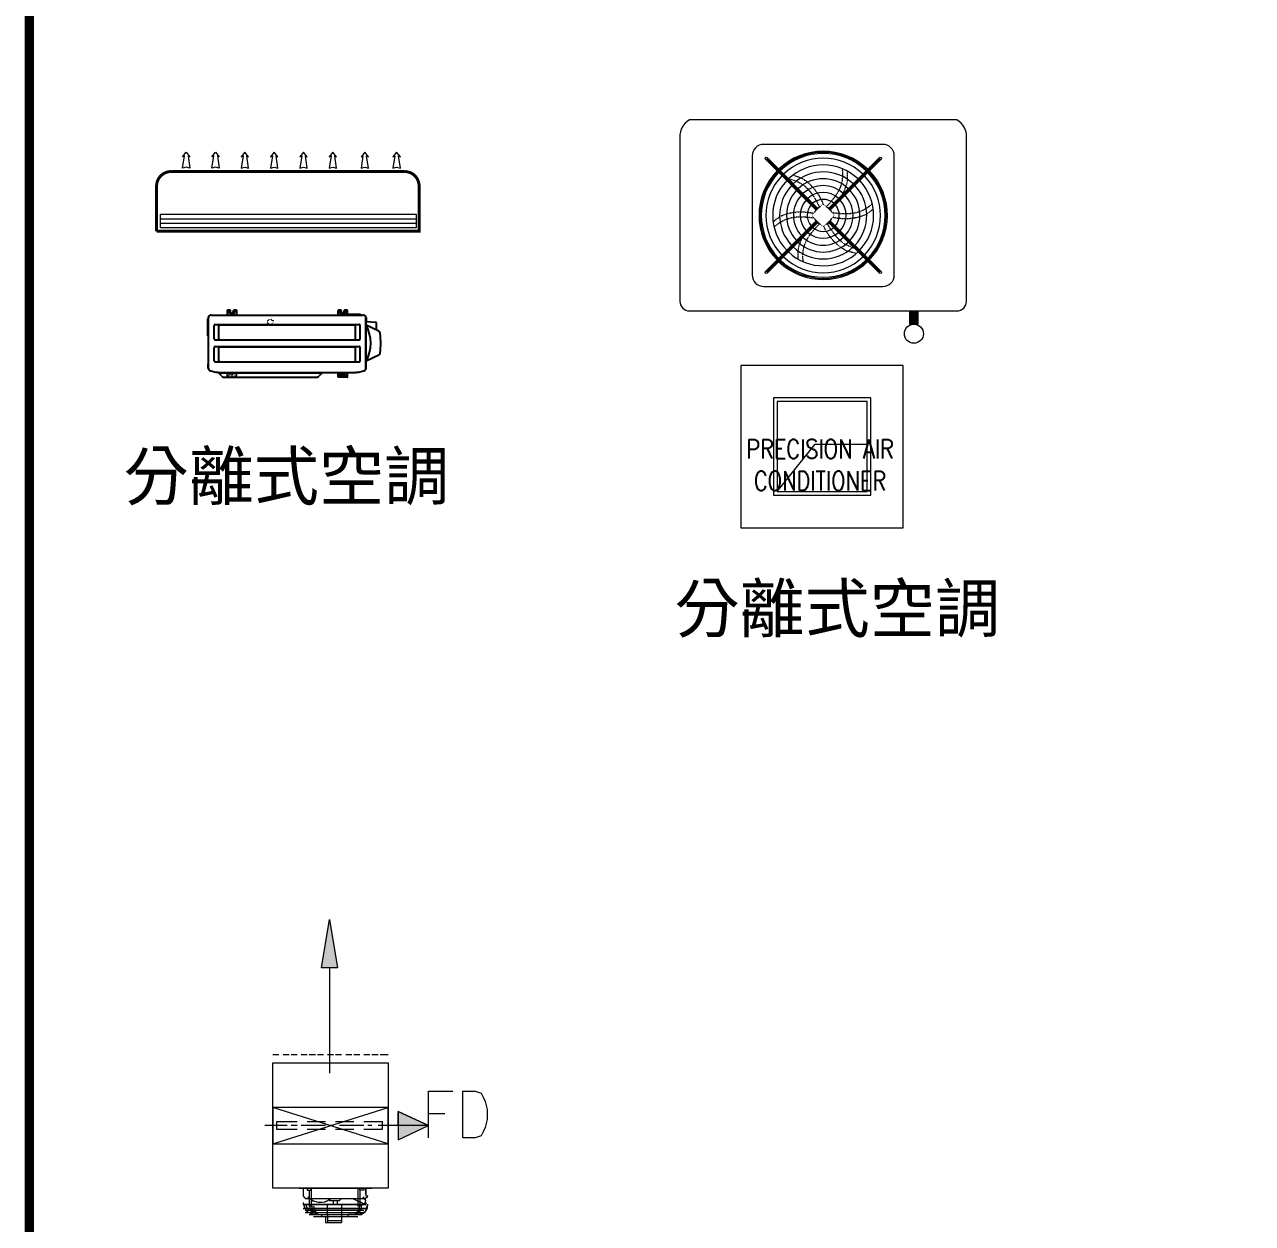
# Model space of a CAD drawing. Header units: millimetres. Extents: x -69706 to 52883, y -6882 to 68885.
# Drawn here: x 22467 to 28894, y 22553 to 28831 of the extents above; entities that cross this region are included whole.
import ezdxf

# ---------------------------------------------------------------- set-up
doc = ezdxf.new("R2010")
doc.units = ezdxf.units.MM
doc.linetypes.add('DASHDOT', pattern=[1, 0.5, -0.25, 0, -0.25])
doc.linetypes.add('DOT', pattern=[0.25, 0, -0.25])
for name, color, linetype, lineweight in [('M-HVAC REF. PIPE', 6, 'Continuous', 20), ('M-HVAC-DX type Constant temp. and humidity AHU', 7, 'Continuous', 20), ('M-HVAC-ELEVA', 4, 'Continuous', 20), ('M-HVAC-EQ', 1, 'Continuous', 13), ('M-HVAC-SPLIT TYPE AC', 7, 'Continuous', 20)]:
    doc.layers.add(name, color=color, linetype=linetype, lineweight=lineweight)
doc.layers.add('M-HVAC-TEXT', color=7, linetype='Continuous')
doc.layers.add('暖-设备-空调箱', color=80, linetype='Continuous')
doc.styles.get("Standard").update_dxf_attribs({"font": 'arial.ttf'})
doc.styles.add('XREF1$0$RomanS', font='romans.shx')

# ---------------------------------------------------------------- blocks, each defined once
blk = doc.blocks.new('50-72')
at = {"layer": '暖-设备-空调箱', "linetype": 'Continuous'}
for p, q in [((-398, 0), (-355, 0)), ((-397.1, 0), (397.1, 0)), ((-314.5, 23), (-314.5, 0)), ((-298, 25), (-312.5, 25)), ((-312, 18.31402), (-312, 0)), ((-309.80005, 20.49994), (-303.20003, 20.49994)), ((-301.00003, 13.49994), (-301.00003, 18.29994)), ((-296, 15), (-296, 23)), ((-287.00003, 3.49994), (-291.00003, 3.49994)), ((-282, 15), (-282, 23)), ((-265.5, 25), (-280, 25)), ((-277.00003, 13.49994), (-277.00003, 18.29994)), ((-268.2, 20.49994), (-274.80003, 20.49994)), ((-266, 0), (-266, 18.29994)), ((-263.5, 0), (-263.5, 23)), ((265.5, 23), (265.5, 0)), ((282, 25), (267.5, 25)), ((268, 18.31402), (268, 0)), ((268.6, 0), (398, 0)), ((270.19995, 20.49994), (276.79997, 20.49994)), ((278.99997, 13.49994), (278.99997, 18.29994)), ((280.4, 0), (284.4, 4)), ((284, 15), (284, 23)), ((284.4, 4), (384, 4)), ((298, 15), (298, 23)), ((314.5, 25), (300, 25)), ((302.99997, 13.49994), (302.99997, 18.29994)), ((311.8, 20.49994), (305.19997, 20.49994)), ((314, 4), (314, 18.29994)), ((316.5, 4), (316.5, 23)), ((384, 4), (388, 0)), ((-415, -18.75), (-413, -18.75)), ((-415, -108.75), (-415, -18.75)), ((-413, -15), (-413, -254.5)), ((-413, -108.75), (-413, -18.75)), ((-412.1, -277.88294), (-412.1, -15)), ((-382.1, -125), (-382.1, -55)), ((-377.10164, -50.08196), (-357.1, -50.5)), ((-377.1, -50), (377.1, -50)), ((-358, -124.5), (-358, -55.5)), ((-353, -50.5), (353, -50.5)), ((377.10164, -50.08196), (357.1, -50.5)), ((358, -124.5), (358, -55.5)), ((382.1, -125), (382.1, -55)), ((413, -34.5), (412, -34.5)), ((412, -260), (412, -34.5)), ((412.1, -277.88294), (412.1, -15)), ((413, -32.5), (412.1, -33.085)), ((413, -15), (413, -32.5)), ((467.5, -39.26813), (413, -34.5)), ((413, -260), (413, -34.5)), ((478.98506, -84.90589), (413, -53.5)), ((467.5, -79.43952), (467.5, -39.26813)), ((-415, -108.75), (-413, -108.75)), ((-382.1, -240), (-382.1, -170)), ((-377.10164, -129.91803), (-357.1, -129.5)), ((-377.10164, -165.08196), (-357.1, -165.5)), ((-377.1, -130), (377.1, -130)), ((-377.1, -165), (377.1, -165)), ((-358, -239.5), (-358, -170.5)), ((-353, -129.5), (353, -129.5)), ((-353, -165.5), (353, -165.5)), ((357.1, -129.5), (377.10164, -129.91803)), ((377.10164, -165.08196), (357.1, -165.5)), ((358, -239.5), (358, -170.5)), ((382.1, -240), (382.1, -170)), ((-413, -253.9), (-412.1, -253.9)), ((-413, -254.5), (-412.1, -254.5)), ((-413, -255), (-412.1, -255)), ((-413, -277.70294), (-413, -255)), ((-413, -255.7), (-412.1, -255.7)), ((-377.10164, -244.91803), (-357.1, -244.5)), ((-377.1, -245), (377.1, -245)), ((-353, -244.5), (353, -244.5)), ((357.1, -244.5), (377.10164, -244.91803)), ((478.98506, -209.59411), (413, -241)), ((-400.94175, -292.41165), (-372.70967, -298.05806)), ((-400.04175, -292.59165), (-372.70967, -298.05806)), ((-358, -300), (182, -300)), ((-358, -301.84018), (-358, -300)), ((-357.76674, -303), (181.76673, -303)), ((-343.95141, -318.45345), (-357.21982, -303.8582)), ((-353.09805, -300), (353.09805, -300)), ((-353.09805, -300), (353.09805, -300)), ((130.23821, -300), (180.37018, -300)), ((181.21982, -303.8582), (167.9514, -318.45345)), ((182, -301.84018), (182, -300)), ((265.5, -300), (265.5, -323)), ((268.00002, -300), (268.00002, -318.29993)), ((270.20002, -320.49993), (276.80004, -320.49993)), ((279.00004, -313.49993), (279.00004, -318.29993)), ((303.00004, -313.49993), (303.00004, -318.29993)), ((311.80006, -320.49993), (305.20004, -320.49993)), ((314.00002, -318.31401), (314.00002, -300)), ((316.5, -323), (316.5, -300)), ((372.70966, -298.05806), (400.94174, -292.41165)), ((372.70966, -298.05806), (400.04174, -292.59165)), ((413, -260), (412, -260)), ((412.3, -277.70294), (412.3, -262)), ((413, -277.70294), (413, -262)), ((-329.15261, -325), (153.1526, -325)), ((314.5, -325), (267.5, -325))]:
    blk.add_line(p, q, dxfattribs=at)
at = {"layer": '暖-设备-空调箱', "linetype": 'DOT'}
for p, q in [((-309.80005, 19.29994), (-303.20003, 19.29994)), ((-302.20003, 13.49994), (-302.20003, 18.29994)), ((-275.80003, 13.49994), (-275.80003, 18.29994)), ((-268.2, 19.29994), (-274.80003, 19.29994)), ((-314.5, -300), (-314.5, -323)), ((-311.99998, -300), (-311.99998, -318.29993)), ((-309.79998, -320.49993), (-303.19996, -320.49993)), ((-300.99996, -313.49993), (-300.99996, -318.29993)), ((-276.99996, -313.49993), (-276.99996, -318.29993)), ((-268.19994, -320.49993), (-274.79996, -320.49993)), ((-265.99998, -318.31401), (-265.99998, -300)), ((-263.5, -323), (-263.5, -300)), ((-298.00003, -325), (-312.5, -325)), ((-265.5, -325), (-280.00003, -325))]:
    blk.add_line(p, q, dxfattribs=at)
for centre, radius in [((-88.29959, -36), 14.5), ((-289.00003, -315), 5.60121)]:
    blk.add_circle(centre, radius, dxfattribs=at)
at = {"layer": '暖-设备-空调箱', "linetype": 'Continuous'}
blk.add_circle((291.00002, -315), 5.60121, dxfattribs=at)
for centre, radius, start, end in [((-398, -15), 15, 90, 180), ((-397.1, -15), 15, 90, 180), ((-312.5, 23), 2, 90, 180), ((-309.80005, 18.29994), 2.2, 90, 180), ((-303.20003, 18.29994), 2.2, 0, 90), ((-291.00003, 13.49994), 10, 180, 270), ((-298, 23), 2, 0, 90), ((-289, 15), 7, 180, 0), ((-287.00003, 13.49994), 10, 270, 0), ((-280, 23), 2, 90, 180), ((-274.80003, 18.29994), 2.2, 90, 180), ((-268.2, 18.29994), 2.2, 0, 90), ((-265.5, 23), 2, 0, 90), ((267.5, 23), 2, 90, 180), ((270.19995, 18.29994), 2.2, 90, 180), ((276.79997, 18.29994), 2.2, 0, 90), ((288.99997, 13.49994), 10, 180, 251.803904), ((282, 23), 2, 0, 90), ((291, 15), 7, 180, 0), ((292.99997, 13.49994), 10, 288.196096, 0), ((300, 23), 2, 90, 180), ((305.19997, 18.29994), 2.2, 90, 180), ((311.8, 18.29994), 2.2, 0, 90), ((314.5, 23), 2, 0, 90), ((397.1, -15), 15, 0, 90), ((398, -15), 15, 0, 90), ((-377.1, -55), 5, 90, 180), ((-353, -55.5), 5, 90, 180), ((353, -55.5), 5, 0, 90), ((377.1, -55), 5, 0, 90), ((249.71875, -147.25), 188.28125, 330.137166, 29.862834), ((-377.1, -125), 5, 180, 270), ((-353, -124.5), 5, 180, 270), ((353, -124.5), 5, 270, 0), ((377.1, -125), 5, 270, 0), ((472.53866, -98.45003), 15, 5.774787, 64.547677), ((-10, -147.25), 500, 354.225213, 5.774787), ((-377.1, -170), 5, 90, 180), ((-353, -170.5), 5, 90, 180), ((353, -170.5), 5, 0, 90), ((377.1, -170), 5, 0, 90), ((-377.1, -240), 5, 180, 270), ((-353, -239.5), 5, 180, 270), ((353, -239.5), 5, 270, 0), ((377.1, -240), 5, 270, 0), ((472.53866, -196.04996), 15, 295.452323, 354.225213), ((-398, -277.70294), 15, 180, 258.690068), ((-397.1, -277.88294), 15, 180, 258.690068), ((-353.09805, -200), 100, 258.690068, 270), ((-353.09805, -200), 100, 258.690068, 270), ((-355, -301.84018), 3, 180, 222.273689), ((-329.15261, -305), 20, 222.273689, 270), ((153.1526, -305), 20, 270, 317.726311), ((179, -301.84018), 3, 317.726311, 0), ((270.20002, -318.29993), 2.2, 180, 270), ((276.80004, -318.29993), 2.2, 270, 0), ((289.00004, -313.49993), 10, 78.463305, 180), ((293.00004, -313.49993), 10, 0, 101.537223), ((305.20004, -318.29993), 2.2, 180, 270), ((311.80006, -318.29993), 2.2, 270, 0), ((353.09805, -200), 100, 270, 281.309932), ((353.09805, -200), 100, 270, 281.309932), ((397.1, -277.88294), 15, 281.309932, 0), ((398, -277.70294), 15, 281.309932, 0), ((267.5, -323), 2, 180, 270), ((314.5, -323), 2, 270, 0)]:
    blk.add_arc(centre, radius, start, end, dxfattribs=at)
at = {"layer": '暖-设备-空调箱', "linetype": 'DOT'}
for centre, radius, start, end in [((-309.80005, 18.29994), 1, 90, 180), ((-303.20003, 18.29994), 1, 0, 90), ((-274.80003, 18.29994), 1, 90, 180), ((-268.2, 18.29994), 1, 0, 90), ((-309.79998, -318.29993), 2.2, 180, 270), ((-303.19996, -318.29993), 2.2, 270, 0), ((-290.99996, -313.49993), 10, 78.463305, 180), ((-286.99996, -313.49993), 10, 0, 101.537223), ((-274.79996, -318.29993), 2.2, 180, 270), ((-268.19994, -318.29993), 2.2, 270, 0), ((-312.5, -323), 2, 180, 270), ((-265.5, -323), 2, 270, 0)]:
    blk.add_arc(centre, radius, start, end, dxfattribs=at)
blk = doc.blocks.new('Split Type Air conditioner - IDU')
at = {"layer": 'M-HVAC-SPLIT TYPE AC', "color": 150}
for p, q in [((-54.2, 917.9), (-220.9, 751.2)), ((-220.9, 751.2), (751.2, -220.9)), ((751.2, -220.9), (917.9, -54.2))]:
    blk.add_line(p, q, dxfattribs=at)
at = {"layer": 'M-HVAC-SPLIT TYPE AC', "color": 3}
for p, q in [((54.4, 917.9), (917.9, 54.4)), ((82.5, 915.5), (134.2, 953.4)), ((99.7, 905.1), (82.5, 915.5)), ((110, 887.9), (99.7, 905.1)), ((147.9, 939.6), (110, 887.9)), ((123.8, 956.8), (154.8, 960.2)), ((134.2, 953.4), (123.8, 956.8)), ((151.4, 929.2), (147.9, 939.6)), ((154.8, 960.2), (151.4, 929.2)), ((241.9, 838.8), (272.9, 842.2)), ((252.2, 835.3), (241.9, 838.8)), ((272.9, 842.2), (269.4, 811.2)), ((200.5, 797.4), (252.2, 835.3)), ((217.7, 787.1), (200.5, 797.4)), ((228.1, 769.9), (217.7, 787.1)), ((266, 821.5), (228.1, 769.9)), ((269.4, 811.2), (266, 821.5)), ((318.5, 679.4), (370.2, 717.3)), ((359.9, 720.7), (390.9, 724.2)), ((370.2, 717.3), (359.9, 720.7)), ((390.9, 724.2), (387.5, 693.2)), ((335.8, 669.1), (318.5, 679.4)), ((346.1, 651.8), (335.8, 669.1)), ((384, 703.5), (346.1, 651.8)), ((387.5, 693.2), (384, 703.5)), ((427.1, 570.9), (478.7, 608.8)), ((492.5, 595), (454.6, 543.3)), ((468.4, 612.2), (499.4, 615.7)), ((478.7, 608.8), (468.4, 612.2)), ((496, 584.7), (492.5, 595)), ((499.4, 615.7), (496, 584.7)), ((444.3, 560.5), (427.1, 570.9)), ((454.6, 543.3), (444.3, 560.5)), ((535.6, 462.4), (587.3, 500.3)), ((552.8, 452), (535.6, 462.4)), ((563.1, 434.8), (552.8, 452)), ((601, 486.5), (563.1, 434.8)), ((576.9, 503.7), (607.9, 507.1)), ((587.3, 500.3), (576.9, 503.7)), ((604.5, 476.1), (601, 486.5)), ((607.9, 507.1), (604.5, 476.1)), ((644.1, 353.8), (695.8, 391.7)), ((685.5, 395.2), (716.5, 398.6)), ((695.8, 391.7), (685.5, 395.2)), ((716.5, 398.6), (713, 367.6)), ((661.3, 343.5), (644.1, 353.8)), ((671.7, 326.3), (661.3, 343.5)), ((709.6, 378), (671.7, 326.3)), ((713, 367.6), (709.6, 378)), ((804.3, 283.2), (752.6, 245.3)), ((780.2, 217.7), (818.1, 269.4)), ((825, 290.1), (794, 286.7)), ((794, 286.7), (804.3, 283.2)), ((818.1, 269.4), (821.5, 259.1)), ((821.5, 259.1), (825, 290.1)), ((752.6, 245.3), (769.9, 235)), ((769.9, 235), (780.2, 217.7)), ((912.8, 174.7), (861.1, 136.8)), ((861.1, 136.8), (878.4, 126.5)), ((888.7, 109.2), (926.6, 160.9)), ((933.5, 181.6), (902.5, 178.1)), ((902.5, 178.1), (912.8, 174.7)), ((926.6, 160.9), (930.1, 150.6)), ((930.1, 150.6), (933.5, 181.6)), ((878.4, 126.5), (888.7, 109.2))]:
    blk.add_line(p, q, dxfattribs=at)
at = {"layer": 'M-HVAC-SPLIT TYPE AC', "color": 150, "ltscale": 4}
for p, q in [((-146.6, 803.7), (-197.3, 753.1)), ((782.9, -160.2), (-163.8, 786.5)), ((800.1, -143), (-146.6, 803.7)), ((-197.3, 753.1), (749.5, -193.7)), ((766.4, -176.8), (-180.4, 769.9)), ((749.5, -193.7), (800.1, -143))]:
    blk.add_line(p, q, dxfattribs=at)
at = {"layer": 'M-HVAC-SPLIT TYPE AC', "color": 150, "ltscale": 4, "const_width": 15.6}
for points in [[(-54.2, 917.9), (-220.9, 751.2), (751.2, -220.9)], [(54.4, 917.9), (44.1, 926.5), (31.8, 933.5), (19.9, 937.8), (7.4, 940), (-7.1, 940), (-19.2, 937.9), (-32.5, 933.1), (-43.7, 926.6), (-54.2, 917.9)], [(917.9, 54.4), (926.5, 44.1), (933.5, 31.8), (937.8, 19.9), (940, 7.4), (940, -7.1), (937.9, -19.2), (933.1, -32.5), (926.6, -43.7), (917.9, -54.2)], [(751.2, -220.9), (917.9, -54.2)]]:
    blk.add_lwpolyline(points, dxfattribs=at)
at = {"layer": 'M-HVAC-SPLIT TYPE AC', "color": 3, "ltscale": 4, "const_width": 15.6}
blk.add_lwpolyline([(917.9, 54.4), (54.4, 917.9)], dxfattribs=at)
blk = doc.blocks.new('BOTTOM DISCHARGE')
at = {"layer": 'M-HVAC-DX type Constant temp. and humidity AHU', "color": 3}
for points in [[(850, -425), (850, 425), (0, 425), (0, -425)], [(680, -255), (680, 255), (170, 255), (170, -255)], [(660, -235), (660, 235), (190, 235), (190, -235)]]:
    blk.add_lwpolyline(points, close=True, dxfattribs=at)
blk.add_lwpolyline([(190, 235), (437.5, 36), (437.5, -235)], dxfattribs=at)
blk = doc.blocks.new('ZyNfSwj6')
at = {"layer": 'M-HVAC REF. PIPE', "color": 3}
blk.add_circle((-159.7, 60.3, -13305.4), 50, dxfattribs=at)
at = {"layer": 'M-HVAC-DX type Constant temp. and humidity AHU', "color": 3}
for p, q in [((165.8, 837.7), (433.6, 569.9)), ((754.2, 837.7), (486.4, 569.9)), ((157.3, 829.2), (425.1, 561.4)), ((164.2, 828), (428, 564.3)), ((167, 830.8), (430.7, 567)), ((753, 830.8), (489.3, 567)), ((755.8, 828), (492, 564.3)), ((762.7, 829.2), (494.9, 561.4)), ((425.1, 508.6), (157.3, 240.8)), ((428, 505.7), (164.2, 242)), ((433.6, 500.1), (165.8, 232.3)), ((430.7, 503), (167, 239.2)), ((486.4, 500.1), (754.2, 232.3)), ((489.3, 503), (753, 239.2)), ((492, 505.7), (755.8, 242)), ((494.9, 508.6), (762.7, 240.8))]:
    blk.add_line(p, q, dxfattribs=at)
for points in [[(10, -215), (870, -215, 0.284483), (960, -165), (960, 1235, 0.284483), (870, 1285), (10, 1285, 0.414214), (-40, 1235), (-40, -165, 0.414214)], [(148, 163), (772, 163, 0.414214), (832, 223), (832, 847, 0.414214), (772, 907), (148, 907, 0.414214), (88, 847), (88, 223, 0.414214)]]:
    blk.add_lwpolyline(points, format="xyb", close=True, dxfattribs=at)
at = {"layer": 'M-HVAC-DX type Constant temp. and humidity AHU', "color": 3, "linetype": 'DASHDOT'}
for points in [[(399.3, 791.9), (416.4, 771.8), (423.9, 760.1)], [(427.2, 797), (440.7, 780.1), (457, 756.6), (466.5, 731.3), (473.5, 704.6), (477.7, 676.4), (478.9, 647), (477, 616.3), (471.7, 584.5)], [(423.9, 760.1), (430.7, 749.4), (441.2, 726.1), (448.1, 701.5), (451.8, 675.3), (452.7, 647.1), (451.1, 616.6), (447.2, 583.5)], [(650.4, 711), (643.2, 685.6), (632.7, 661.2), (619.1, 639.5), (602.6, 620), (582.9, 602.3), (560.1, 585.8), (533.9, 570.2), (504.3, 554.8)], [(230.5, 665.5), (258, 666.2), (286.5, 664.9), (312.4, 657.1), (337.9, 646.4), (342.7, 643.8)], [(670.1, 690.7), (663.7, 670), (653.3, 643.5), (637.7, 621.4), (619.3, 600.7), (598.3, 581.5), (574.6, 564), (548.1, 548.5), (518.8, 535.1)], [(217.8, 640.2), (249.8, 641.8), (276.3, 639.6), (301.2, 633.8), (325, 624.4), (348.1, 611.5), (371, 595.1), (394.2, 575.3), (418.3, 552.2)], [(355.6, 636.7), (362.8, 632.7), (370.1, 627.6)], [(261.9, 366.5), (266.8, 387.6), (275.3, 414.9), (289.4, 438), (306.2, 459.9), (325.8, 480.5), (348.2, 499.6), (373.6, 516.9), (401.9, 532.4)], [(704.5, 435.4), (670.2, 433.6), (643.7, 435.8), (618.8, 441.6), (595, 451), (571.9, 464), (549, 480.4), (525.8, 500.1), (505.3, 519)], [(287.9, 371.3), (288.3, 373.5), (297.2, 398.6), (309.1, 421.2), (324.2, 441.8), (342.6, 460.9), (364.3, 478.9), (389.3, 496.4), (417.8, 513.7)], [(493.4, 272.5), (479.8, 289.4), (463.5, 312.8), (454, 338.1), (447.1, 364.9), (442.9, 393), (441.7, 422.5), (443.6, 453.1), (448.9, 484.9)], [(521.2, 277.5), (504.1, 297.6), (489.8, 320.1), (479.4, 343.4), (472.4, 368), (468.7, 394.2), (467.9, 422.4), (469.5, 452.8), (473.3, 486)], [(549.9, 447.8), (533.1, 459.6), (530.4, 461.9)], [(692.5, 410), (662, 409.2), (633.5, 410.5), (607.6, 418.3), (582.1, 429), (565.2, 438.3)]]:
    blk.add_lwpolyline(points, dxfattribs=at)
at = {"layer": 'M-HVAC-DX type Constant temp. and humidity AHU', "color": 3, "const_width": 2.4}
blk.add_lwpolyline([(451.5, 587.8), (407.2, 543.5, 0.414214), (407.2, 526.5), (451.5, 482.2, 0.414214), (468.5, 482.2), (512.8, 526.5, 0.414214), (512.8, 543.5), (468.5, 587.8, 0.414214)], format="xyb", close=True, dxfattribs=at)
at = {"layer": 'M-HVAC-DX type Constant temp. and humidity AHU', "color": 3}
for centre in [(161.6, 833.4), (758.4, 833.4), (161.6, 236.6), (758.4, 236.6)]:
    blk.add_circle(centre, 6, dxfattribs=at)
for radius, start, end in [(336, 46.02319, 133.97681), (330, 46.0418, 133.9582), (324, 46.06109, 133.93891), (336, 134.67259, 135.32741), (300, 46.14599, 133.85401), (264, 46.30229, 133.69771), (336, 44.67259, 45.32741), (336, 136.02319, 313.97681), (330, 136.0418, 223.9582), (324, 136.06109, 223.93891), (300, 136.14599, 223.85401), (264, 136.30229, 313.69771), (330, 134.66664, 135.33336), (324, 134.66047, 135.33953), (300, 134.6333, 135.3667), (264, 134.5833, 135.4167), (228, 46.50796, 133.49204), (192, 46.79078, 133.20922), (264, 44.5833, 45.4167), (264, 316.30229, 43.69771), (300, 44.6333, 45.3667), (300, 316.14599, 43.85401), (324, 44.66047, 45.33953), (330, 44.66664, 45.33336), (324, 316.06109, 43.93891), (330, 316.0418, 43.9582), (336, 316.02319, 43.97681), (228, 136.50796, 223.49204), (192, 136.79078, 223.20922), (228, 134.5175, 135.4825), (228, 226.50796, 43.49204), (192, 134.42703, 135.57297), (156, 134.2948, 135.7052), (156, 47.20423, 132.79577), (120, 47.86598, 132.13402), (156, 44.2948, 45.7052), (192, 44.42703, 45.57297), (192, 316.79078, 43.20922), (228, 44.5175, 45.4825), (156, 137.20423, 222.79577), (120, 137.86598, 222.13402), (120, 134.08323, 135.91677), (84, 139.09604, 220.90396), (84, 133.69027, 136.30973), (84, 49.09604, 130.90396), (48, 109.43675, 127.81924), (48, 52.18076, 70.56325), (84, 43.69027, 46.30973), (84, 319.09604, 40.90396), (120, 44.08323, 45.91677), (120, 317.86598, 42.13402), (156, 317.20423, 42.79577), (48, 142.18076, 160.56325), (48, 199.43675, 250.56325), (48, 132.70756, 137.29244), (48, 42.70756, 47.29244), (48, 19.43675, 37.81924), (48, 322.18076, 340.56325), (120, 224.08323, 225.91677), (84, 223.69027, 226.30973), (84, 229.09604, 310.90396), (48, 289.43675, 307.81924), (48, 312.70756, 317.29244), (84, 313.69027, 316.30973), (120, 314.08323, 315.91677), (192, 224.42703, 225.57297), (192, 226.79078, 313.20922), (156, 224.2948, 225.7052), (156, 227.20423, 312.79577), (120, 227.86598, 312.13402), (156, 314.2948, 315.7052), (192, 314.42703, 315.57297), (300, 224.6333, 225.3667), (228, 224.5175, 225.4825), (264, 314.5833, 315.4167), (300, 314.6333, 315.3667), (330, 224.66664, 225.33336), (324, 224.66047, 225.33953), (330, 226.0418, 313.9582), (324, 226.06109, 313.93891), (300, 226.14599, 313.85401), (324, 314.66047, 315.33953), (330, 314.66664, 315.33336), (336, 314.67259, 315.32741)]:
    blk.add_arc((460, 535), radius, start, end, dxfattribs=at)
at = {"layer": 'M-HVAC-EQ', "color": 1, "ltscale": 50, "const_width": 50}
blk.add_lwpolyline([(-109.7, 60.3), (-40, 60.3)], dxfattribs=at)

msp = doc.modelspace()

# ---------------------------------------------------------------- hatches: boundary and pattern name
h = msp.add_hatch(color=7)
h.dxf.hatch_style = 2
h.paths.add_polyline_path([(24021.193, 23890.941), (24063.527, 24144.941), (24105.86, 23890.941)])
h = msp.add_hatch(color=7)
h.paths.add_polyline_path([(24423.36, 23139.524), (24582.11, 23065.441), (24423.36, 23065.441)])
h.paths.add_polyline_path([(24582.11, 23065.441), (24423.36, 23065.441), (24423.36, 22991.358)])

# ---------------------------------------------------------------- linework, layer by layer
at = {"const_width": 50}
msp.add_lwpolyline([(22492.226, 33302.653), (34225.525, 33302.653), (34225.525, 12230.828), (22492.226, 12230.828)], close=True, dxfattribs=at)
at = {"color": 7, "lineweight": 0}
for points in [[(24021.193, 23890.941), (24063.527, 24144.941), (24105.86, 23890.941)], [(24762.027, 23001.941), (24762.027, 23245.358), (24825.527, 23245.358), (24857.277, 23234.774), (24867.86, 23213.608), (24878.443, 23192.441), (24889.027, 23150.108), (24889.027, 23097.191), (24878.443, 23054.858), (24867.86, 23033.691), (24857.277, 23012.524), (24825.527, 23001.941)], [(24423.36, 23139.524), (24582.11, 23065.441), (24423.36, 23065.441)], [(24423.36, 22991.358), (24582.11, 23065.441), (24423.36, 23139.524)], [(24582.11, 23065.441), (24423.36, 23065.441), (24423.36, 22991.358)]]:
    msp.add_lwpolyline(points, close=True, dxfattribs=at)
for points in [[(24063.527, 23890.941), (24063.527, 23340.608)], [(24582.11, 23001.941), (24582.11, 23245.358), (24709.11, 23245.358)], [(24370.443, 23160.691), (23767.193, 23160.691)], [(23767.193, 23160.691), (23767.193, 22970.191)], [(24370.443, 22970.191), (24370.443, 23160.691)], [(23788.36, 23044.274), (23788.36, 23086.608), (23894.193, 23086.608)], [(23947.11, 23086.608), (24042.36, 23086.608)], [(24095.277, 23086.608), (24190.527, 23086.608)], [(24243.443, 23086.608), (24338.693, 23086.608), (24338.693, 23044.274), (24243.443, 23044.274)], [(24582.11, 23128.941), (24666.777, 23128.941)], [(23841.277, 23065.441), (23724.86, 23065.441)], [(23894.193, 23044.274), (23788.36, 23044.274)], [(23894.193, 23065.441), (23862.443, 23065.441)], [(24042.36, 23065.441), (23915.36, 23065.441)], [(24042.36, 23044.274), (23947.11, 23044.274)], [(24084.693, 23065.441), (24063.527, 23065.441)], [(24190.527, 23044.274), (24095.277, 23044.274)], [(24243.443, 23065.441), (24116.443, 23065.441)], [(24285.777, 23065.441), (24264.61, 23065.441)], [(24423.36, 23065.441), (24317.527, 23065.441)], [(23767.193, 22970.191), (24370.443, 22970.191)]]:
    msp.add_lwpolyline(points, dxfattribs=at)
at = {"color": 200, "lineweight": 0, "true_color": 0xbf00ff}
for points in [[(23798.943, 23435.858), (23767.193, 23435.858)], [(23851.86, 23435.858), (23820.11, 23435.858)], [(23894.193, 23435.858), (23862.443, 23435.858)], [(23947.11, 23435.858), (23915.36, 23435.858)], [(23989.443, 23435.858), (23957.693, 23435.858)], [(24031.777, 23435.858), (24000.027, 23435.858)], [(24084.693, 23435.858), (24052.943, 23435.858)], [(24127.027, 23435.858), (24095.277, 23435.858)], [(24179.943, 23435.858), (24148.193, 23435.858)], [(24222.277, 23435.858), (24190.527, 23435.858)], [(24275.193, 23435.858), (24243.443, 23435.858)], [(24317.527, 23435.858), (24285.777, 23435.858)], [(24370.443, 23435.858), (24328.11, 23435.858)]]:
    msp.add_lwpolyline(points, dxfattribs=at)
msp.add_lwpolyline([(24370.443, 23393.524), (24370.443, 22737.358), (23767.193, 22737.358), (23767.193, 23393.524)], close=True, dxfattribs=at)
at = {"color": 1, "lineweight": 0, "true_color": 0xff0000}
msp.add_lwpolyline([(24370.443, 22970.191), (24370.443, 23160.691), (23767.193, 23160.691), (23767.193, 22970.191), (24370.443, 22970.191), (23767.193, 23160.691), (23767.193, 22970.191), (24370.443, 23160.691)], dxfattribs=at)
msp.add_lwpolyline([(24370.443, 22970.191), (24370.443, 23160.691), (23767.193, 23160.691), (23767.193, 22970.191), (24370.443, 22970.191), (23767.193, 23160.691), (23767.193, 22970.191), (24370.443, 23160.691)], dxfattribs=at)
at = {"color": 22, "lineweight": 0, "true_color": 0xdd3700}
for points in [[(23904.777, 22737.358), (24285.777, 22737.358)], [(24285.777, 22737.358), (23904.777, 22737.358)], [(23925.943, 22737.358), (23925.943, 22695.024)], [(23925.943, 22737.358), (23925.943, 22705.608)], [(23925.943, 22737.358), (23925.943, 22695.024)], [(23925.943, 22737.358), (23925.943, 22705.608)], [(23925.947, 22700.692), (23930.657, 22689.029), (23942.383, 22684.446)], [(23925.947, 22700.692), (23930.657, 22689.029), (23942.383, 22684.446)], [(23968.277, 22737.358), (23947.11, 22737.358)], [(23947.11, 22737.358), (23947.11, 22726.774)], [(23947.11, 22726.774), (23968.277, 22726.774)], [(23950.105, 22691.888), (23976.605, 22672.295), (24007.389, 22663.678), (24039.246, 22666.34), (24068.966, 22680.585)], [(23950.117, 22691.875), (23976.613, 22672.293), (24007.388, 22663.678), (24039.235, 22666.339), (24068.946, 22680.582)], [(23953.225, 22688.702), (23979.536, 22670.943), (24009.479, 22663.507), (24040.175, 22666.602), (24068.742, 22680.436)], [(23957.693, 22726.774), (23957.693, 22642.108)], [(23957.693, 22726.774), (23957.693, 22642.108)], [(23957.693, 22726.774), (23957.693, 22642.108)], [(23968.277, 22737.358), (23968.277, 22652.691)], [(23968.277, 22726.774), (23968.277, 22737.358)], [(23968.277, 22726.774), (23968.277, 22642.108)], [(23968.277, 22726.774), (23968.277, 22642.108)], [(24254.027, 22737.358), (24084.693, 22737.358)], [(24211.693, 22737.358), (24211.693, 22652.691)], [(24211.693, 22726.774), (24211.693, 22642.108)], [(24222.277, 22737.358), (24243.443, 22737.358)], [(24222.277, 22726.774), (24222.277, 22737.358)], [(24222.277, 22726.774), (24222.277, 22642.108)], [(24222.277, 22726.774), (24222.277, 22642.108)], [(24222.277, 22726.774), (24222.277, 22642.108)], [(24222.277, 22726.774), (24222.277, 22642.108)], [(24243.443, 22726.774), (24222.277, 22726.774)], [(24248.703, 22652.649), (24253.445, 22674.069), (24240.385, 22691.712)], [(24248.703, 22652.649), (24253.445, 22674.069), (24240.385, 22691.712)], [(24248.703, 22652.649), (24253.445, 22674.069), (24240.385, 22691.712)], [(24243.443, 22737.358), (24243.443, 22726.774)], [(24247.361, 22684.5), (24259.828, 22688.956), (24264.58, 22701.307)], [(24254.027, 22737.358), (24254.027, 22695.024)], [(24254.027, 22705.608), (24254.027, 22737.358)], [(24254.027, 22737.358), (24254.027, 22695.024)], [(24254.027, 22705.608), (24254.027, 22737.358)], [(23925.943, 22663.274), (23925.943, 22652.691)], [(24254.027, 22652.691), (23925.943, 22652.691)], [(23925.943, 22652.691), (24254.027, 22652.691)], [(23925.943, 22652.691), (24254.027, 22652.691)], [(23925.943, 22652.691), (24254.027, 22652.691)], [(24254.027, 22631.524), (23925.943, 22631.524)], [(23925.943, 22631.524), (24254.027, 22631.524)], [(23925.943, 22631.524), (24254.027, 22631.524)], [(23925.973, 22656.136), (23941.09, 22618.819), (23976.805, 22600.235)], [(23936.527, 22684.441), (24254.027, 22684.441)], [(23936.527, 22684.441), (24254.027, 22684.441)], [(23936.528, 22658.326), (23949.356, 22625.468), (23981.274, 22610.447)], [(23957.965, 22653.016), (23961.77, 22625.993), (23977.481, 22603.677)], [(23968.278, 22647.059), (23974.547, 22621.119), (23991.73, 22600.704)], [(23968.324, 22649.748), (23973.666, 22622.944), (23990.644, 22601.53)], [(23968.36, 22650.517), (23972.751, 22625.009), (23987.77, 22603.929)], [(23978.888, 22645.57), (23985.76, 22619.912), (24003.315, 22599.977)], [(24052.943, 22684.441), (24063.527, 22673.858)], [(24052.943, 22684.441), (24063.527, 22673.858)], [(24052.943, 22589.191), (24052.943, 22652.691)], [(24063.527, 22673.858), (24116.443, 22673.858)], [(24084.693, 22652.691), (24084.693, 22673.858)], [(24105.86, 22652.691), (24105.86, 22673.858)], [(24127.027, 22684.441), (24116.443, 22673.858)], [(24127.027, 22684.441), (24116.443, 22673.858)], [(24248.674, 22653.999), (24189.772, 22680.378), (24125.251, 22681.992)], [(24248.674, 22653.999), (24189.772, 22680.378), (24125.251, 22681.992)], [(24247.465, 22654.851), (24189.079, 22680.534), (24125.312, 22682.008)], [(24127.027, 22652.691), (24127.027, 22599.774)], [(24197.826, 22599.98), (24215.381, 22619.915), (24222.252, 22645.573)], [(24198.819, 22600.703), (24216.006, 22621.118), (24222.271, 22647.058)], [(24199.907, 22601.531), (24216.893, 22622.941), (24222.227, 22649.749)], [(24202.781, 22603.931), (24217.8, 22625.01), (24222.191, 22650.518)], [(24213.075, 22603.675), (24228.778, 22625.992), (24232.591, 22653.015)], [(24213.613, 22599.894), (24234.613, 22603.156), (24252.105, 22615.229), (24262.598, 22633.706), (24264.011, 22654.906)], [(24215.314, 22599.804), (24252.133, 22615.266), (24264.241, 22653.324)], [(24254.027, 22663.274), (24254.027, 22652.691)], [(24243.443, 22620.941), (23936.527, 22620.941)], [(23936.527, 22610.358), (24243.443, 22610.358)], [(23947.11, 22610.358), (24232.86, 22610.358)], [(23947.11, 22610.358), (24243.443, 22610.358)], [(23957.693, 22599.774), (24232.86, 22599.774)], [(23978.86, 22599.774), (24021.193, 22599.774)], [(23978.86, 22589.191), (24211.693, 22589.191)], [(24021.193, 22599.774), (24021.193, 22589.191)], [(24042.36, 22589.191), (24042.36, 22557.441)], [(24052.943, 22599.774), (24127.027, 22599.774)], [(24052.943, 22599.774), (24052.943, 22557.441)], [(24052.943, 22568.024), (24127.027, 22568.024)], [(24084.693, 22589.191), (24105.86, 22589.191)], [(24127.027, 22599.774), (24127.027, 22557.441)], [(24211.693, 22599.774), (24158.777, 22599.774)], [(24158.777, 22599.774), (24158.777, 22589.191)], [(24042.36, 22557.441), (24127.027, 22557.441)]]:
    msp.add_lwpolyline(points, dxfattribs=at)

# ---------------------------------------------------------------- block references
at = {"layer": 'M-HVAC-DX type Constant temp. and humidity AHU', "linetype": 'Continuous', "rotation": 90}
msp.add_blockref('BOTTOM DISCHARGE', (26641.93, 26196.567, -27.77), dxfattribs=at)
at = {"layer": 'M-HVAC-EQ', "rotation": 89.99999999999999}
msp.add_blockref('ZyNfSwj6', (27182.585, 27371.811, -5.289), dxfattribs=at)
at = {"layer": 'M-HVAC-SPLIT TYPE AC', "xscale": -1, "rotation": 314.9999999998109}
msp.add_blockref('Split Type Air conditioner - IDU', (23845.338, 27374.24), dxfattribs=at)
at = {"layer": '暖-设备-空调箱'}
msp.add_blockref('50-72', (23841.805, 27309.778), dxfattribs=at)

# ---------------------------------------------------------------- texts
at = {"layer": 'M-HVAC-ELEVA', "color": 3, "insert": (26195.204, 26658.449, -27.77), "char_height": 100, "width": 871.72622, "attachment_point": 1, "style": 'XREF1$0$RomanS'}
msp.add_mtext('\\pxqc;{\\W0.8;PRECISION AIR CONDITIONER}', dxfattribs=at)
at = {"layer": 'M-HVAC-TEXT', "extrusion": (9.56038e-16, 2.11289e-08, 1), "char_height": 250, "width": 2556.23672, "attachment_point": 8, "text_direction": (1, 1e-06, 0)}
for insert in [(23837.856, 26312.964), (26721.021, 25620.055)]:
    msp.add_mtext('{\\fPMingLiU|b0|i0|c136|p18;分離式空調}', dxfattribs=dict(at, insert=insert))

doc.saveas('drawing.dxf')
